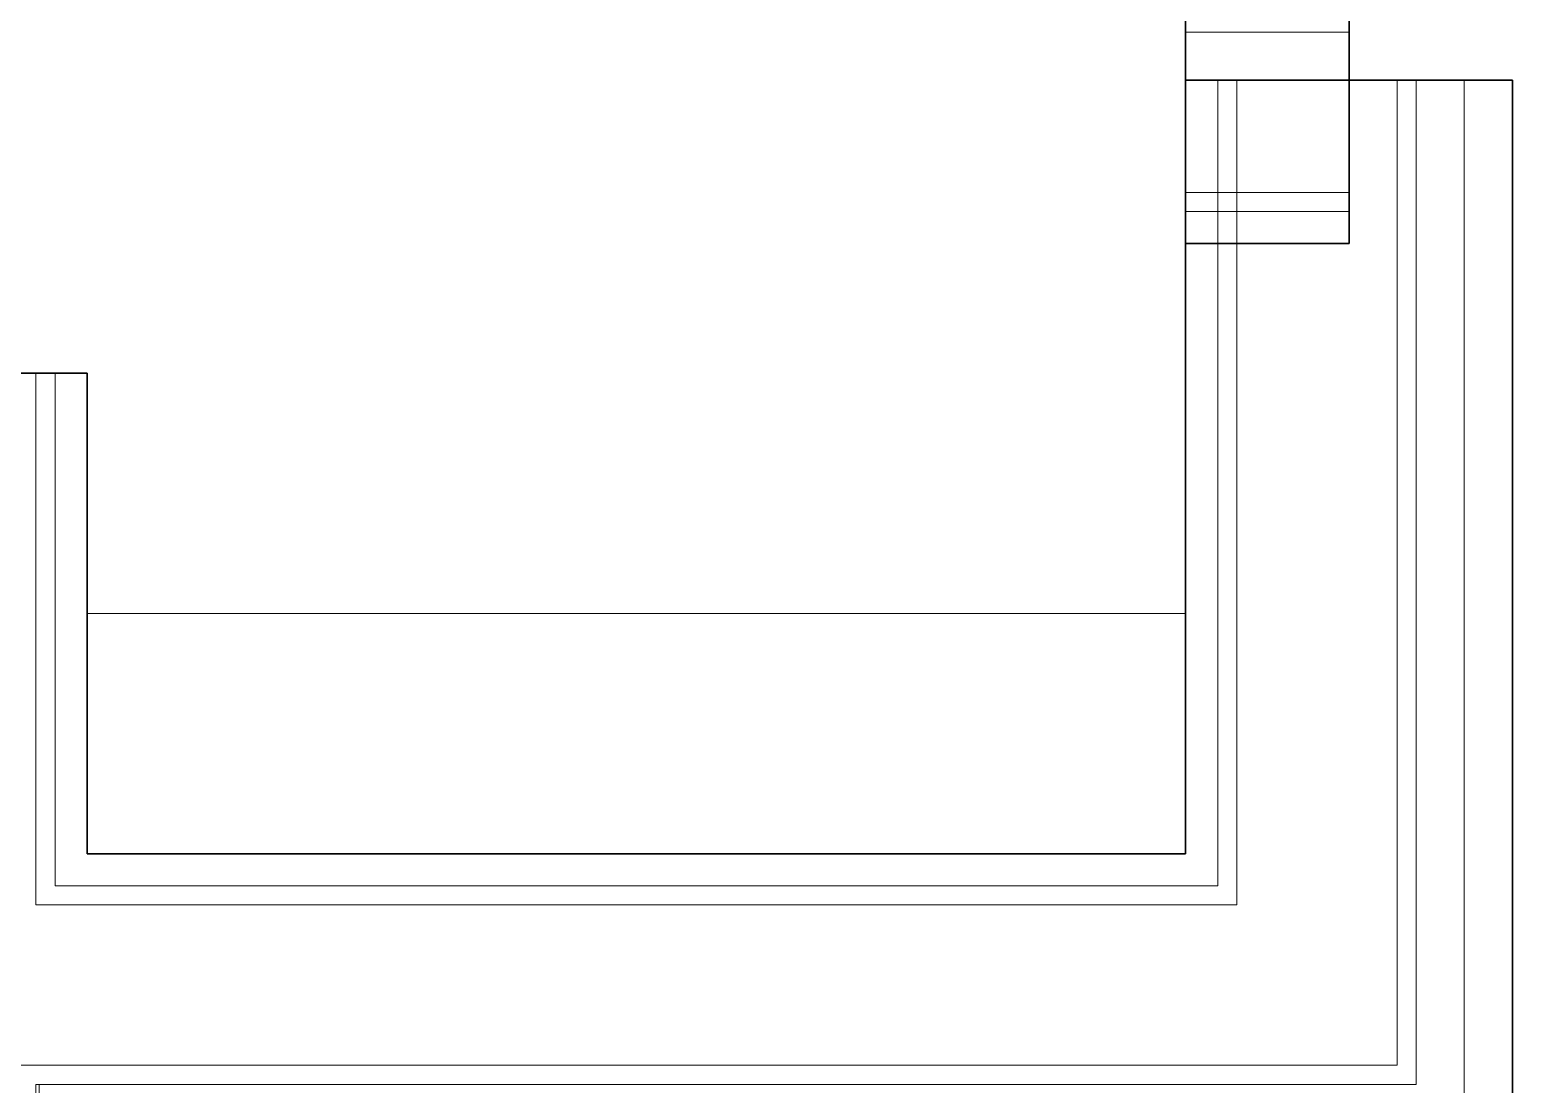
# Model space of a CAD drawing. Header units: millimetres. Extents: x 90978 to 295199, y -4084 to 97293.
# Drawn here: x 195920.1 to 196383.1, y 33799.2 to 34128.5 of the extents above; entities that cross this region are included whole.
import ezdxf

# ---------------------------------------------------------------- set-up
doc = ezdxf.new("R2010")
doc.units = ezdxf.units.MM
doc.header["$MEASUREMENT"] = 0
doc.layers.add('CSM-STL-XX-ZZ-M3-A-XXXX-00001_detached _19_04_21__rvt-1-Level 0$0$A-WALL', color=7, linetype='CONTINUOUS', lineweight=9)
doc.layers.add('CSM-STL-XX-ZZ-M3-A-XXXX-00001_detached _19_04_21__rvt-1-Level 0$0$I-WALL', color=7, linetype='CONTINUOUS', lineweight=9)

msp = doc.modelspace()

# ---------------------------------------------------------------- linework, layer by layer
at = {"layer": 'CSM-STL-XX-ZZ-M3-A-XXXX-00001_detached _19_04_21__rvt-1-Level 0$0$A-WALL'}
for p, q in [((196332.08, 34127.73), (196281.08, 34127.73)), ((196291.08, 33861.23), (196291.08, 34112.73)), ((196297.08, 33855.23), (196297.08, 34112.73)), ((196347.08, 33805.23), (196347.08, 34112.73)), ((196353.08, 33799.23), (196353.08, 34112.73)), ((196368.08, 33784.23), (196368.08, 34112.73)), ((196332.08, 34077.73), (196281.08, 34077.73)), ((196332.08, 34071.73), (196281.08, 34071.73)), ((195922.08, 34021.23), (195922.08, 33855.23)), ((195928.08, 34021.23), (195928.08, 33861.23)), ((195938.08, 33946.23), (196281.08, 33946.23)), ((195938.08, 33861.23), (195928.08, 33861.23)), ((196281.08, 33861.23), (195938.08, 33861.23)), ((196291.08, 33861.23), (196281.08, 33861.23)), ((195928.08, 33855.23), (195922.08, 33855.23)), ((195938.08, 33855.23), (195928.08, 33855.23)), ((196281.08, 33855.23), (195938.08, 33855.23)), ((196291.08, 33855.23), (196281.08, 33855.23)), ((196297.08, 33855.23), (196291.08, 33855.23)), ((195922.08, 33805.23), (195872.08, 33805.23)), ((195938.08, 33805.23), (195922.08, 33805.23)), ((196281.08, 33805.23), (195938.08, 33805.23)), ((196297.08, 33805.23), (196281.08, 33805.23)), ((196347.08, 33805.23), (196297.08, 33805.23)), ((195922.08, 33799.23), (195923.08, 33799.23)), ((195922.08, 33799.23), (195922.08, 33769.23)), ((195923.08, 33799.23), (195923.08, 33784.23)), ((195938.08, 33799.23), (195923.08, 33799.23)), ((196281.08, 33799.23), (195938.08, 33799.23)), ((196347.08, 33799.23), (196281.08, 33799.23)), ((196353.08, 33799.23), (196347.08, 33799.23))]:
    msp.add_line(p, q, dxfattribs=at)
at = {"layer": 'CSM-STL-XX-ZZ-M3-A-XXXX-00001_detached _19_04_21__rvt-1-Level 0$0$I-WALL', "lineweight": 30}
for p, q in [((196281.08, 34163.73), (196281.08, 34061.73)), ((196332.08, 34061.73), (196332.08, 34163.73)), ((196281.08, 34112.73), (196281.08, 33871.23)), ((196383.08, 34112.73), (196281.08, 34112.73)), ((196383.08, 33769.23), (196383.08, 34112.73)), ((196281.08, 34061.73), (196332.08, 34061.73)), ((195938.08, 34021.23), (195836.08, 34021.23)), ((195938.08, 33871.23), (195938.08, 34021.23)), ((196281.08, 33871.23), (195938.08, 33871.23))]:
    msp.add_line(p, q, dxfattribs=at)

doc.saveas('drawing.dxf')
